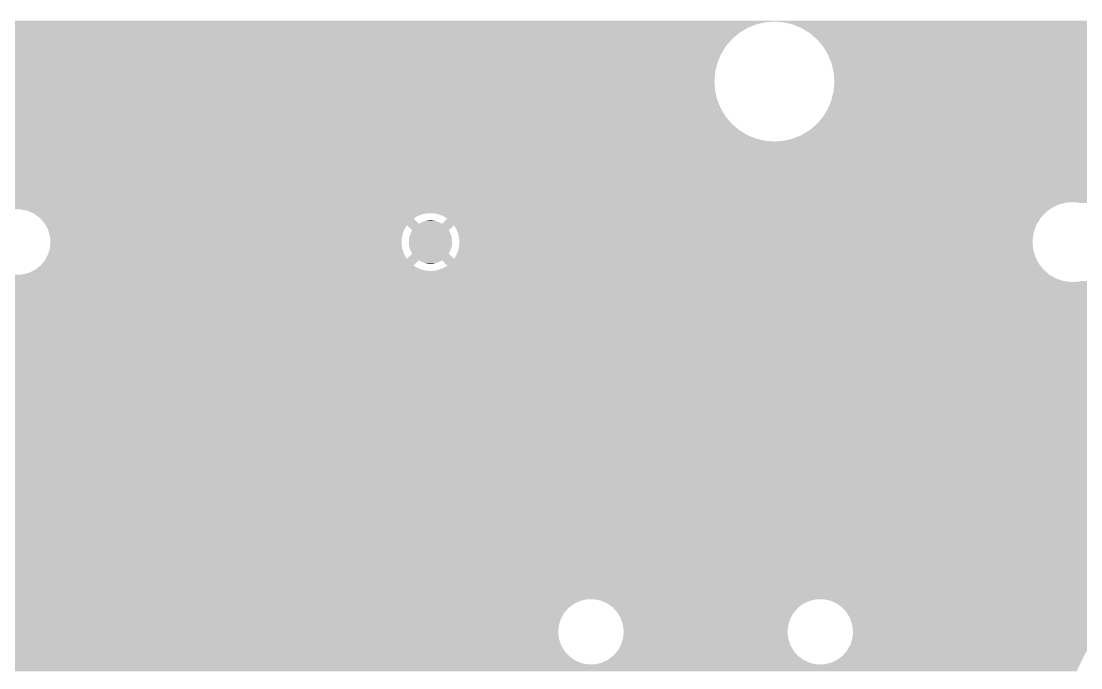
# Model space of a CAD drawing. Extents: x 295 to 953, y 10 to 290.
# Drawn here: x 649.71 to 681.99, y 181.48 to 201.18 of the extents above; entities that cross this region are included whole.
import ezdxf

# ---------------------------------------------------------------- set-up
doc = ezdxf.new("R2010")
doc.units = 0
doc.header["$LTSCALE"] = 5
doc.header["$MEASUREMENT"] = 0
doc.layers.add('PWR1', color=7, linetype='CONTINUOUS')

msp = doc.modelspace()

# ---------------------------------------------------------------- linework, layer by layer
at = {"layer": 'PWR1'}
for points in [[(635.076, 201.082), (635.076, 201.141), (672.103, 201.082), (672.355, 201.141)], [(639.738, 201.141), (639.949, 201.144), (672.355, 201.141), (672.371, 201.144)], [(639.949, 201.144), (639.959, 201.147), (672.371, 201.144), (672.382, 201.147)], [(639.959, 201.147), (640.047, 201.167), (672.382, 201.147), (672.667, 201.167)], [(640.047, 201.167), (640.154, 201.192), (735.38, 201.167), (735.38, 201.192)], [(672.951, 201.143), (672.667, 201.167), (735.38, 201.143), (735.38, 201.167)], [(673.228, 201.075), (672.951, 201.143), (735.38, 201.075), (735.38, 201.143)], [(635.076, 200.975), (635.076, 201.082), (671.839, 200.975), (672.103, 201.082)], [(635.076, 200.828), (635.076, 200.975), (671.594, 200.828), (671.839, 200.975)], [(635.076, 200.644), (635.076, 200.828), (671.375, 200.644), (671.594, 200.828)], [(673.331, 201.032), (673.228, 201.075), (735.38, 201.032), (735.38, 201.075)], [(673.34, 201.028), (673.331, 201.032), (725.618, 201.028), (725.829, 201.032)], [(673.454, 200.98), (673.34, 201.028), (725.413, 200.98), (725.618, 201.028)], [(673.492, 200.965), (673.454, 200.98), (725.379, 200.965), (725.413, 200.98)], [(673.612, 200.89), (673.492, 200.965), (725.222, 200.89), (725.379, 200.965)], [(673.735, 200.814), (673.612, 200.89), (725.123, 200.814), (725.222, 200.89)], [(673.795, 200.762), (673.735, 200.814), (725.055, 200.762), (725.123, 200.814)], [(635.076, 200.429), (635.076, 200.644), (671.188, 200.429), (671.375, 200.644)], [(673.951, 200.628), (673.795, 200.762), (724.94, 200.628), (725.055, 200.762)], [(673.974, 200.602), (673.951, 200.628), (724.918, 200.602), (724.94, 200.628)], [(674.131, 200.416), (673.974, 200.602), (724.818, 200.416), (724.918, 200.602)], [(635.076, 200.187), (635.076, 200.429), (671.036, 200.187), (671.188, 200.429)], [(635.076, 199.924), (635.076, 200.187), (670.924, 199.924), (671.036, 200.187)], [(674.136, 200.41), (674.131, 200.416), (724.816, 200.41), (724.818, 200.416)], [(674.256, 200.214), (674.136, 200.41), (724.759, 200.214), (724.816, 200.41)], [(674.285, 200.167), (674.256, 200.214), (724.755, 200.167), (724.759, 200.214)], [(674.338, 200.039), (674.285, 200.167), (724.744, 200.039), (724.755, 200.167)], [(635.076, 199.647), (635.076, 199.924), (670.854, 199.647), (670.924, 199.924)], [(674.394, 199.903), (674.338, 200.039), (724.758, 199.903), (724.744, 200.039)], [(674.411, 199.829), (674.394, 199.903), (724.766, 199.829), (724.758, 199.903)], [(674.459, 199.629), (674.411, 199.829), (724.832, 199.629), (724.766, 199.829)], [(635.076, 199.34), (635.076, 199.647), (670.828, 199.34), (670.854, 199.647)], [(674.46, 199.625), (674.459, 199.629), (724.834, 199.625), (724.832, 199.629)], [(674.474, 199.447), (674.46, 199.625), (724.938, 199.447), (724.834, 199.625)], [(635.076, 199.055), (635.076, 199.34), (670.85, 199.055), (670.828, 199.34)], [(674.461, 199.086), (674.468, 199.169), (725.446, 199.086), (725.253, 199.169)], [(674.468, 199.169), (674.478, 199.291), (725.253, 199.169), (725.081, 199.291)], [(674.482, 199.34), (674.474, 199.447), (725.036, 199.34), (724.938, 199.447)], [(674.478, 199.291), (674.482, 199.34), (725.081, 199.291), (725.036, 199.34)], [(635.076, 198.937), (635.076, 199.055), (670.878, 198.937), (670.85, 199.055)], [(647.105, 198.896), (646.898, 198.937), (670.888, 198.896), (670.878, 198.937)], [(647.299, 198.813), (647.105, 198.896), (670.908, 198.813), (670.888, 198.896)], [(674.386, 198.756), (674.456, 199.033), (735.38, 198.756), (735.38, 199.033)], [(674.456, 199.033), (674.457, 199.045), (735.38, 199.033), (735.38, 199.045)], [(674.457, 199.045), (674.461, 199.086), (725.653, 199.045), (725.446, 199.086)], [(647.348, 198.778), (647.299, 198.813), (670.917, 198.778), (670.908, 198.813)], [(647.471, 198.691), (647.348, 198.778), (670.952, 198.691), (670.917, 198.778)], [(647.613, 198.535), (647.471, 198.691), (671.017, 198.535), (670.952, 198.691)], [(647.626, 198.514), (647.613, 198.535), (671.025, 198.514), (671.017, 198.535)], [(647.72, 198.353), (647.626, 198.514), (671.123, 198.353), (671.025, 198.514)], [(674.274, 198.493), (674.386, 198.756), (735.38, 198.493), (735.38, 198.756)], [(647.747, 198.27), (647.72, 198.353), (671.174, 198.27), (671.123, 198.353)], [(647.786, 198.153), (647.747, 198.27), (671.273, 198.153), (671.174, 198.27)], [(673.935, 198.036), (674.122, 198.251), (735.38, 198.036), (735.38, 198.251)], [(674.122, 198.251), (674.274, 198.493), (735.38, 198.251), (735.38, 198.493)], [(647.796, 198.052), (647.786, 198.153), (671.359, 198.052), (671.273, 198.153)], [(647.808, 197.943), (647.796, 198.052), (671.486, 197.943), (671.359, 198.052)], [(647.801, 197.866), (647.808, 197.943), (671.575, 197.866), (671.486, 197.943)], [(673.716, 197.852), (673.935, 198.036), (735.38, 197.852), (735.38, 198.036)], [(647.718, 197.537), (647.734, 197.566), (672.359, 197.537), (672.243, 197.566)], [(647.734, 197.566), (647.745, 197.605), (672.243, 197.566), (672.082, 197.605)], [(647.745, 197.605), (647.777, 197.716), (672.082, 197.605), (671.818, 197.716)], [(647.777, 197.716), (647.793, 197.768), (671.818, 197.716), (671.734, 197.768)], [(647.793, 197.768), (647.801, 197.866), (671.734, 197.768), (671.575, 197.866)], [(672.928, 197.533), (673.207, 197.598), (735.38, 197.533), (735.38, 197.598)], [(673.207, 197.598), (673.471, 197.705), (735.38, 197.598), (735.38, 197.705)], [(673.471, 197.705), (673.716, 197.852), (735.38, 197.705), (735.38, 197.852)], [(647.497, 197.219), (647.634, 197.38), (735.38, 197.219), (735.38, 197.38)], [(647.634, 197.38), (647.705, 197.513), (735.38, 197.38), (735.38, 197.513)], [(647.705, 197.513), (647.718, 197.537), (672.644, 197.513), (672.359, 197.537)], [(672.644, 197.513), (672.928, 197.533), (735.38, 197.513), (735.38, 197.533)], [(635.076, 196.146), (635.076, 196.95), (735.38, 196.146), (735.38, 196.95)], [(646.723, 196.95), (646.934, 196.953), (735.38, 196.95), (735.38, 196.953)], [(646.934, 196.953), (647.139, 197.001), (735.38, 196.953), (735.38, 197.001)], [(647.139, 197.001), (647.33, 197.091), (735.38, 197.001), (735.38, 197.091)], [(647.33, 197.091), (647.497, 197.219), (735.38, 197.091), (735.38, 197.219)], [(635.076, 196.115), (635.076, 196.146), (734.572, 196.115), (734.78, 196.146)], [(635.076, 196.041), (635.076, 196.115), (734.374, 196.041), (734.572, 196.115)], [(635.076, 196.029), (635.076, 196.041), (734.356, 196.029), (734.374, 196.041)], [(635.076, 196.025), (635.076, 196.029), (731.946, 196.025), (732.008, 196.029)], [(635.076, 196.017), (635.076, 196.025), (731.883, 196.017), (731.946, 196.025)], [(635.076, 196.005), (635.076, 196.017), (731.822, 196.005), (731.883, 196.017)], [(635.076, 195.988), (635.076, 196.005), (731.762, 195.988), (731.822, 196.005)], [(635.076, 195.967), (635.076, 195.988), (731.703, 195.967), (731.762, 195.988)], [(635.076, 195.942), (635.076, 195.967), (731.645, 195.942), (731.703, 195.967)], [(635.076, 195.913), (635.076, 195.942), (731.59, 195.913), (731.645, 195.942)], [(635.076, 195.879), (635.076, 195.913), (731.536, 195.879), (731.59, 195.913)], [(635.076, 195.866), (635.076, 195.879), (731.517, 195.866), (731.536, 195.879)], [(635.076, 195.707), (635.076, 195.866), (731.675, 195.707), (731.517, 195.866)], [(635.076, 195.668), (635.076, 195.707), (733.976, 195.668), (734.001, 195.707)], [(635.076, 195.654), (635.076, 195.668), (681.549, 195.654), (681.781, 195.668)], [(635.076, 195.597), (635.076, 195.654), (681.323, 195.597), (681.549, 195.654)], [(681.882, 195.654), (681.781, 195.668), (692.725, 195.654), (692.957, 195.668)], [(682.012, 195.637), (681.882, 195.654), (692.656, 195.637), (692.725, 195.654)], [(635.076, 195.497), (635.076, 195.597), (681.112, 195.497), (681.323, 195.597)], [(635.076, 195.444), (635.076, 195.497), (681.04, 195.444), (681.112, 195.497)], [(649.899, 195.404), (649.692, 195.444), (680.984, 195.404), (681.04, 195.444)], [(650.002, 195.359), (649.899, 195.404), (680.924, 195.359), (680.984, 195.404)], [(650.069, 195.33), (650.002, 195.359), (680.898, 195.33), (680.924, 195.359)], [(650.078, 195.327), (650.069, 195.33), (662.096, 195.327), (662.158, 195.33)], [(650.093, 195.32), (650.078, 195.327), (662.044, 195.32), (662.096, 195.327)], [(650.095, 195.319), (650.093, 195.32), (662.033, 195.319), (662.044, 195.32)], [(650.113, 195.306), (650.095, 195.319), (661.972, 195.306), (662.033, 195.319)], [(650.136, 195.29), (650.113, 195.306), (661.912, 195.29), (661.972, 195.306)], [(650.166, 195.268), (650.136, 195.29), (661.853, 195.268), (661.912, 195.29)], [(662.221, 195.33), (662.158, 195.33), (680.897, 195.33), (680.898, 195.33)], [(662.283, 195.324), (662.221, 195.33), (680.892, 195.324), (680.897, 195.33)], [(662.345, 195.315), (662.283, 195.324), (680.883, 195.315), (680.892, 195.324)], [(662.407, 195.3), (662.345, 195.315), (680.87, 195.3), (680.883, 195.315)], [(662.466, 195.282), (662.407, 195.3), (680.853, 195.282), (680.87, 195.3)], [(650.201, 195.243), (650.166, 195.268), (661.795, 195.243), (661.853, 195.268)], [(650.243, 195.214), (650.201, 195.243), (661.74, 195.214), (661.795, 195.243)], [(650.265, 195.198), (650.243, 195.214), (661.714, 195.198), (661.74, 195.214)], [(650.281, 195.181), (650.265, 195.198), (661.686, 195.181), (661.714, 195.198)], [(650.293, 195.167), (650.281, 195.181), (661.667, 195.167), (661.686, 195.181)], [(650.407, 195.043), (650.293, 195.167), (661.791, 195.043), (661.667, 195.167)], [(650.428, 195.008), (650.407, 195.043), (661.825, 195.008), (661.791, 195.043)], [(650.438, 194.99), (650.428, 195.008), (680.643, 194.99), (680.655, 195.008)], [(650.455, 194.962), (650.438, 194.99), (680.633, 194.962), (680.643, 194.99)], [(650.485, 194.909), (650.455, 194.962), (661.426, 194.909), (661.461, 194.962)], [(661.62, 194.803), (661.461, 194.962), (662.735, 194.803), (662.894, 194.962)], [(661.825, 195.008), (661.857, 195.027), (662.53, 195.008), (662.497, 195.027)], [(661.857, 195.027), (661.874, 195.035), (662.497, 195.027), (662.483, 195.035)], [(661.874, 195.035), (661.906, 195.051), (662.483, 195.035), (662.448, 195.051)], [(661.906, 195.051), (661.923, 195.058), (662.448, 195.051), (662.433, 195.058)], [(661.923, 195.058), (661.956, 195.072), (662.433, 195.058), (662.398, 195.072)], [(661.956, 195.072), (661.974, 195.077), (662.398, 195.072), (662.383, 195.077)], [(661.974, 195.077), (662.008, 195.088), (662.383, 195.077), (662.345, 195.088)], [(662.008, 195.088), (662.027, 195.092), (662.345, 195.088), (662.33, 195.092)], [(662.027, 195.092), (662.061, 195.1), (662.33, 195.092), (662.292, 195.1)], [(662.061, 195.1), (662.082, 195.102), (662.292, 195.1), (662.277, 195.102)], [(662.082, 195.102), (662.115, 195.107), (662.277, 195.102), (662.236, 195.107)], [(662.115, 195.107), (662.141, 195.108), (662.236, 195.107), (662.223, 195.108)], [(662.141, 195.108), (662.169, 195.11), (662.223, 195.108), (662.169, 195.11)], [(662.525, 195.259), (662.466, 195.282), (680.832, 195.259), (680.853, 195.282)], [(662.582, 195.232), (662.525, 195.259), (680.807, 195.232), (680.832, 195.259)], [(662.53, 195.008), (662.689, 195.167), (680.655, 195.008), (680.753, 195.167)], [(662.636, 195.202), (662.582, 195.232), (680.779, 195.202), (680.807, 195.232)], [(662.657, 195.188), (662.636, 195.202), (680.766, 195.188), (680.779, 195.202)], [(662.689, 195.167), (662.657, 195.188), (680.753, 195.167), (680.766, 195.188)], [(662.918, 194.926), (662.894, 194.962), (680.619, 194.926), (680.633, 194.962)], [(650.514, 194.861), (650.485, 194.909), (661.399, 194.861), (661.426, 194.909)], [(650.516, 194.855), (650.514, 194.861), (661.396, 194.855), (661.399, 194.861)], [(650.534, 194.798), (650.516, 194.855), (661.369, 194.798), (661.396, 194.855)], [(650.554, 194.74), (650.534, 194.798), (661.346, 194.74), (661.369, 194.798)], [(650.573, 194.68), (650.554, 194.74), (661.328, 194.68), (661.346, 194.74)], [(650.58, 194.66), (650.573, 194.68), (661.323, 194.66), (661.328, 194.68)], [(650.584, 194.618), (650.58, 194.66), (661.314, 194.618), (661.323, 194.66)], [(661.539, 194.612), (661.551, 194.656), (662.817, 194.612), (662.804, 194.656)], [(661.551, 194.656), (661.554, 194.664), (662.804, 194.656), (662.801, 194.664)], [(661.554, 194.664), (661.57, 194.706), (662.801, 194.664), (662.785, 194.706)], [(661.57, 194.706), (661.574, 194.714), (662.785, 194.706), (662.782, 194.714)], [(661.574, 194.714), (661.593, 194.756), (662.782, 194.714), (662.762, 194.756)], [(661.593, 194.756), (661.597, 194.763), (662.762, 194.756), (662.758, 194.763)], [(661.597, 194.763), (661.62, 194.803), (662.758, 194.763), (662.735, 194.803)], [(662.95, 194.872), (662.918, 194.926), (680.598, 194.872), (680.619, 194.926)], [(662.978, 194.816), (662.95, 194.872), (680.577, 194.816), (680.598, 194.872)], [(662.996, 194.772), (662.978, 194.816), (680.561, 194.772), (680.577, 194.816)], [(663.002, 194.758), (662.996, 194.772), (680.558, 194.758), (680.561, 194.772)], [(663.022, 194.698), (663.002, 194.758), (680.548, 194.698), (680.558, 194.758)], [(663.038, 194.637), (663.022, 194.698), (680.537, 194.637), (680.548, 194.698)], [(650.591, 194.557), (650.584, 194.618), (661.304, 194.557), (661.314, 194.618)], [(650.589, 194.307), (650.595, 194.369), (661.309, 194.307), (661.301, 194.369)], [(650.597, 194.494), (650.591, 194.557), (661.299, 194.494), (661.304, 194.557)], [(650.595, 194.369), (650.6, 194.431), (661.301, 194.369), (661.298, 194.431)], [(650.602, 194.451), (650.597, 194.494), (661.298, 194.451), (661.299, 194.494)], [(650.6, 194.431), (650.602, 194.451), (661.298, 194.431), (661.298, 194.451)], [(661.518, 194.451), (661.52, 194.496), (662.837, 194.451), (662.835, 194.496)], [(661.52, 194.405), (661.518, 194.451), (662.835, 194.405), (662.837, 194.451)], [(661.52, 194.496), (661.521, 194.505), (662.835, 194.496), (662.835, 194.505)], [(661.52, 194.396), (661.52, 194.405), (662.834, 194.396), (662.835, 194.405)], [(661.526, 194.351), (661.52, 194.396), (662.829, 194.351), (662.834, 194.396)], [(661.521, 194.505), (661.526, 194.55), (662.835, 194.505), (662.829, 194.55)], [(661.526, 194.55), (661.527, 194.559), (662.829, 194.55), (662.828, 194.559)], [(661.527, 194.342), (661.526, 194.351), (662.828, 194.342), (662.829, 194.351)], [(661.527, 194.559), (661.536, 194.603), (662.828, 194.559), (662.819, 194.603)], [(661.536, 194.298), (661.527, 194.342), (662.819, 194.298), (662.828, 194.342)], [(661.536, 194.603), (661.539, 194.612), (662.819, 194.603), (662.817, 194.612)], [(663.049, 194.576), (663.038, 194.637), (680.527, 194.576), (680.537, 194.637)], [(663.041, 194.283), (663.051, 194.345), (680.534, 194.283), (680.528, 194.345)], [(663.052, 194.542), (663.049, 194.576), (680.521, 194.542), (680.527, 194.576)], [(663.051, 194.345), (663.057, 194.407), (680.528, 194.345), (680.522, 194.407)], [(663.055, 194.513), (663.052, 194.542), (680.52, 194.513), (680.521, 194.542)], [(663.058, 194.451), (663.055, 194.513), (680.517, 194.451), (680.52, 194.513)], [(663.057, 194.407), (663.058, 194.451), (680.522, 194.407), (680.517, 194.451)], [(650.467, 193.959), (650.495, 194.013), (661.447, 193.959), (661.414, 194.013)], [(650.495, 194.013), (650.525, 194.068), (661.414, 194.013), (661.385, 194.068)], [(650.525, 194.068), (650.528, 194.073), (661.385, 194.068), (661.383, 194.073)], [(650.528, 194.073), (650.543, 194.126), (661.383, 194.073), (661.36, 194.126)], [(650.543, 194.126), (650.56, 194.185), (661.36, 194.126), (661.339, 194.185)], [(650.56, 194.185), (650.578, 194.245), (661.339, 194.185), (661.322, 194.245)], [(650.578, 194.245), (650.587, 194.276), (661.322, 194.245), (661.316, 194.276)], [(650.587, 194.276), (650.589, 194.307), (661.316, 194.276), (661.309, 194.307)], [(661.461, 193.94), (661.62, 194.098), (662.894, 193.94), (662.735, 194.098)], [(661.538, 194.289), (661.536, 194.298), (662.817, 194.289), (662.819, 194.298)], [(661.551, 194.246), (661.538, 194.289), (662.804, 194.246), (662.817, 194.289)], [(661.554, 194.237), (661.551, 194.246), (662.801, 194.237), (662.804, 194.246)], [(661.57, 194.195), (661.554, 194.237), (662.785, 194.195), (662.801, 194.237)], [(661.573, 194.187), (661.57, 194.195), (662.781, 194.187), (662.785, 194.195)], [(661.593, 194.146), (661.573, 194.187), (662.762, 194.146), (662.781, 194.187)], [(661.597, 194.138), (661.593, 194.146), (662.758, 194.138), (662.762, 194.146)], [(661.62, 194.099), (661.597, 194.138), (662.735, 194.099), (662.758, 194.138)], [(661.62, 194.098), (661.62, 194.099), (662.735, 194.098), (662.735, 194.099)], [(662.929, 193.992), (662.93, 193.995), (680.607, 193.992), (680.606, 193.995)], [(662.93, 193.995), (662.959, 194.047), (680.606, 193.995), (680.591, 194.047)], [(662.959, 194.047), (662.986, 194.103), (680.591, 194.047), (680.574, 194.103)], [(662.986, 194.103), (663.009, 194.162), (680.574, 194.103), (680.556, 194.162)], [(663.009, 194.162), (663.026, 194.219), (680.556, 194.162), (680.54, 194.219)], [(663.026, 194.219), (663.027, 194.222), (680.54, 194.219), (680.539, 194.222)], [(663.027, 194.222), (663.041, 194.283), (680.539, 194.222), (680.534, 194.283)], [(650.215, 193.669), (650.255, 193.7), (661.773, 193.669), (661.719, 193.7)], [(650.255, 193.7), (650.291, 193.727), (661.719, 193.7), (661.677, 193.727)], [(650.291, 193.727), (650.297, 193.734), (661.677, 193.727), (661.667, 193.734)], [(650.297, 193.734), (650.428, 193.887), (661.667, 193.734), (661.82, 193.887)], [(650.428, 193.887), (650.431, 193.893), (661.82, 193.887), (661.825, 193.893)], [(650.431, 193.893), (650.456, 193.94), (680.659, 193.893), (680.635, 193.94)], [(650.456, 193.94), (650.467, 193.959), (661.461, 193.94), (661.447, 193.959)], [(661.858, 193.874), (661.825, 193.893), (662.498, 193.874), (662.53, 193.893)], [(661.873, 193.866), (661.858, 193.874), (662.481, 193.866), (662.498, 193.874)], [(661.907, 193.85), (661.873, 193.866), (662.449, 193.85), (662.481, 193.866)], [(661.922, 193.843), (661.907, 193.85), (662.432, 193.843), (662.449, 193.85)], [(661.957, 193.83), (661.922, 193.843), (662.399, 193.83), (662.432, 193.843)], [(661.973, 193.824), (661.957, 193.83), (662.381, 193.824), (662.399, 193.83)], [(662.01, 193.813), (661.973, 193.824), (662.347, 193.813), (662.381, 193.824)], [(662.025, 193.809), (662.01, 193.813), (662.328, 193.809), (662.347, 193.813)], [(662.063, 193.802), (662.025, 193.809), (662.294, 193.802), (662.328, 193.809)], [(662.078, 193.799), (662.063, 193.802), (662.273, 193.799), (662.294, 193.802)], [(662.119, 193.794), (662.078, 193.799), (662.24, 193.794), (662.273, 193.799)], [(662.132, 193.793), (662.119, 193.794), (662.214, 193.793), (662.24, 193.794)], [(662.186, 193.791), (662.132, 193.793), (662.186, 193.791), (662.214, 193.793)], [(662.634, 193.788), (662.53, 193.893), (680.713, 193.788), (680.659, 193.893)], [(662.56, 193.658), (662.615, 193.687), (680.817, 193.658), (680.793, 193.687)], [(662.615, 193.687), (662.669, 193.72), (680.793, 193.687), (680.767, 193.72)], [(662.689, 193.734), (662.634, 193.788), (680.756, 193.734), (680.713, 193.788)], [(662.669, 193.72), (662.689, 193.734), (680.767, 193.72), (680.756, 193.734)], [(662.894, 193.94), (662.929, 193.992), (680.635, 193.94), (680.607, 193.992)], [(643.396, 193.339), (643.401, 193.348), (681.238, 193.339), (681.221, 193.348)], [(643.401, 193.348), (643.428, 193.405), (681.221, 193.348), (681.122, 193.405)], [(643.428, 193.405), (643.447, 193.454), (681.122, 193.405), (681.035, 193.454)], [(643.447, 193.454), (643.448, 193.457), (681.035, 193.454), (681.032, 193.457)], [(649.517, 193.457), (649.728, 193.461), (681.032, 193.457), (681.027, 193.461)], [(649.728, 193.461), (649.933, 193.509), (681.027, 193.461), (680.971, 193.509)], [(649.933, 193.509), (650.064, 193.571), (680.971, 193.509), (680.899, 193.571)], [(650.064, 193.571), (650.066, 193.572), (662.197, 193.571), (662.134, 193.572)], [(650.066, 193.572), (650.077, 193.577), (662.134, 193.572), (662.072, 193.577)], [(650.077, 193.577), (650.098, 193.587), (662.072, 193.577), (662.01, 193.587)], [(650.098, 193.587), (650.124, 193.599), (662.01, 193.587), (661.957, 193.599)], [(650.124, 193.599), (650.126, 193.601), (661.957, 193.599), (661.949, 193.601)], [(650.126, 193.601), (650.15, 193.619), (661.949, 193.601), (661.889, 193.619)], [(650.15, 193.619), (650.18, 193.642), (661.889, 193.619), (661.83, 193.642)], [(650.18, 193.642), (650.215, 193.669), (661.83, 193.642), (661.773, 193.669)], [(662.197, 193.571), (662.259, 193.574), (680.899, 193.571), (680.895, 193.574)], [(662.259, 193.574), (662.322, 193.582), (680.895, 193.574), (680.885, 193.582)], [(662.322, 193.582), (662.383, 193.595), (680.885, 193.582), (680.871, 193.595)], [(662.383, 193.595), (662.422, 193.606), (680.871, 193.595), (680.858, 193.606)], [(662.422, 193.606), (662.444, 193.612), (680.858, 193.606), (680.853, 193.612)], [(662.444, 193.612), (662.503, 193.633), (680.853, 193.612), (680.837, 193.633)], [(662.503, 193.633), (662.56, 193.658), (680.837, 193.633), (680.817, 193.658)], [(640.652, 193.195), (640.673, 193.233), (735.38, 193.195), (735.38, 193.233)], [(640.673, 193.233), (640.677, 193.241), (681.69, 193.233), (681.632, 193.241)], [(643.131, 193.036), (642.972, 193.195), (735.38, 193.036), (735.38, 193.195)], [(643.111, 193.022), (643.131, 193.036), (735.38, 193.022), (735.38, 193.036)], [(643.336, 193.241), (643.351, 193.264), (681.632, 193.241), (681.459, 193.264)], [(643.351, 193.264), (643.371, 193.293), (681.459, 193.264), (681.372, 193.293)], [(643.371, 193.293), (643.396, 193.339), (681.372, 193.293), (681.238, 193.339)], [(681.69, 193.233), (681.922, 193.247), (692.866, 193.233), (692.765, 193.247)], [(681.922, 193.247), (681.991, 193.264), (692.765, 193.247), (692.635, 193.264)], [(635.076, 192.703), (635.076, 192.759), (706.957, 192.703), (707.074, 192.759)], [(635.076, 192.565), (635.076, 192.703), (706.769, 192.565), (706.957, 192.703)], [(639.738, 192.759), (639.949, 192.762), (707.074, 192.759), (707.082, 192.762)], [(639.949, 192.762), (640.122, 192.803), (707.082, 192.762), (707.167, 192.803)], [(640.122, 192.803), (640.154, 192.81), (707.167, 192.803), (707.197, 192.81)], [(640.154, 192.81), (640.26, 192.86), (707.197, 192.81), (707.393, 192.86)], [(640.26, 192.86), (640.285, 192.872), (707.393, 192.86), (707.597, 192.872)], [(642.639, 192.872), (642.669, 192.874), (707.597, 192.872), (707.626, 192.874)], [(642.669, 192.874), (642.701, 192.876), (735.38, 192.874), (735.38, 192.876)], [(642.701, 192.876), (642.764, 192.884), (735.38, 192.876), (735.38, 192.884)], [(642.764, 192.884), (642.825, 192.896), (735.38, 192.884), (735.38, 192.896)], [(642.825, 192.896), (642.886, 192.913), (735.38, 192.896), (735.38, 192.913)], [(642.886, 192.913), (642.945, 192.934), (735.38, 192.913), (735.38, 192.934)], [(642.945, 192.934), (643.002, 192.959), (735.38, 192.934), (735.38, 192.959)], [(643.002, 192.959), (643.057, 192.989), (735.38, 192.959), (735.38, 192.989)], [(643.057, 192.989), (643.111, 193.022), (735.38, 192.989), (735.38, 193.022)], [(635.076, 192.394), (635.076, 192.565), (706.61, 192.394), (706.769, 192.565)], [(635.076, 192.196), (635.076, 192.394), (706.488, 192.196), (706.61, 192.394)], [(635.076, 191.978), (635.076, 192.196), (706.405, 191.978), (706.488, 192.196)], [(635.076, 191.748), (635.076, 191.978), (706.365, 191.748), (706.405, 191.978)], [(635.076, 191.657), (635.076, 191.748), (706.362, 191.657), (706.365, 191.748)], [(635.076, 191.425), (635.076, 191.657), (706.384, 191.425), (706.362, 191.657)], [(635.076, 191.201), (635.076, 191.425), (706.45, 191.201), (706.384, 191.425)], [(635.076, 190.994), (635.076, 191.201), (706.558, 190.994), (706.45, 191.201)], [(635.076, 190.812), (635.076, 190.994), (706.703, 190.812), (706.558, 190.994)], [(635.076, 190.66), (635.076, 190.812), (706.88, 190.66), (706.703, 190.812)], [(635.076, 190.545), (635.076, 190.66), (707.082, 190.545), (706.88, 190.66)], [(635.076, 190.47), (635.076, 190.545), (707.303, 190.47), (707.082, 190.545)], [(635.076, 190.439), (635.076, 190.47), (707.534, 190.439), (707.303, 190.47)], [(635.076, 190.26), (635.076, 190.439), (735.38, 190.26), (735.38, 190.439)], [(635.076, 188.459), (635.076, 190.26), (735.38, 188.459), (735.38, 190.26)], [(635.076, 188.455), (635.076, 188.459), (701.171, 188.455), (701.381, 188.459)], [(635.076, 188.407), (635.076, 188.455), (700.965, 188.407), (701.171, 188.455)], [(635.076, 188.317), (635.076, 188.407), (700.775, 188.317), (700.965, 188.407)], [(635.076, 188.189), (635.076, 188.317), (700.607, 188.189), (700.775, 188.317)], [(635.076, 188.029), (635.076, 188.189), (700.47, 188.029), (700.607, 188.189)], [(635.076, 187.843), (635.076, 188.029), (700.37, 187.843), (700.47, 188.029)], [(635.076, 187.641), (635.076, 187.843), (700.312, 187.641), (700.37, 187.843)], [(635.076, 187.466), (635.076, 187.641), (700.296, 187.466), (700.312, 187.641)], [(635.076, 187.256), (635.076, 187.466), (700.318, 187.256), (700.296, 187.466)], [(635.076, 187.056), (635.076, 187.256), (700.384, 187.056), (700.318, 187.256)], [(635.076, 186.874), (635.076, 187.056), (700.491, 186.874), (700.384, 187.056)], [(635.076, 186.718), (635.076, 186.874), (700.633, 186.718), (700.491, 186.874)], [(635.076, 186.596), (635.076, 186.718), (700.805, 186.596), (700.633, 186.718)], [(635.076, 186.513), (635.076, 186.596), (700.999, 186.513), (700.805, 186.596)], [(635.076, 186.472), (635.076, 186.513), (701.206, 186.472), (700.999, 186.513)], [(635.076, 186.357), (635.076, 186.472), (724.832, 186.357), (724.794, 186.472)], [(635.076, 186.175), (635.076, 186.357), (724.938, 186.175), (724.832, 186.357)], [(635.076, 186.02), (635.076, 186.175), (725.081, 186.02), (724.938, 186.175)], [(635.076, 185.897), (635.076, 186.02), (725.253, 185.897), (725.081, 186.02)], [(635.076, 185.814), (635.076, 185.897), (725.446, 185.814), (725.253, 185.897)], [(635.076, 185.774), (635.076, 185.814), (725.653, 185.774), (725.446, 185.814)], [(635.076, 185.091), (635.076, 185.774), (735.38, 185.091), (735.38, 185.774)], [(635.076, 185.084), (635.076, 185.091), (687.129, 185.084), (687.651, 185.091)], [(635.076, 185.032), (635.076, 185.084), (686.61, 185.032), (687.129, 185.084)], [(635.076, 184.936), (635.076, 185.032), (686.097, 184.936), (686.61, 185.032)], [(635.076, 184.796), (635.076, 184.936), (685.594, 184.796), (686.097, 184.936)], [(635.076, 184.614), (635.076, 184.796), (685.105, 184.614), (685.594, 184.796)], [(635.076, 184.391), (635.076, 184.614), (684.634, 184.391), (685.105, 184.614)], [(635.076, 184.128), (635.076, 184.391), (684.183, 184.128), (684.634, 184.391)], [(635.076, 183.828), (635.076, 184.128), (683.756, 183.828), (684.183, 184.128)], [(635.076, 183.57), (635.076, 183.828), (683.449, 183.57), (683.756, 183.828)], [(635.076, 183.566), (635.076, 183.57), (666.944, 183.566), (667.155, 183.57)], [(635.076, 183.518), (635.076, 183.566), (666.739, 183.518), (666.944, 183.566)], [(635.076, 183.428), (635.076, 183.518), (666.548, 183.428), (666.739, 183.518)], [(635.076, 183.3), (635.076, 183.428), (666.381, 183.3), (666.548, 183.428)], [(667.174, 183.566), (667.155, 183.57), (673.929, 183.566), (674.14, 183.57)], [(667.362, 183.529), (667.174, 183.566), (673.771, 183.529), (673.929, 183.566)], [(667.387, 183.518), (667.362, 183.529), (673.724, 183.518), (673.771, 183.529)], [(667.556, 183.446), (667.387, 183.518), (673.571, 183.446), (673.724, 183.518)], [(667.581, 183.428), (667.556, 183.446), (673.533, 183.428), (673.571, 183.446)], [(667.727, 183.324), (667.581, 183.428), (673.397, 183.324), (673.533, 183.428)], [(674.347, 183.529), (674.14, 183.57), (683.401, 183.529), (683.449, 183.57)], [(674.434, 183.492), (674.347, 183.529), (683.357, 183.492), (683.401, 183.529)], [(674.541, 183.446), (674.434, 183.492), (683.311, 183.446), (683.357, 183.492)], [(674.712, 183.324), (674.541, 183.446), (683.188, 183.324), (683.311, 183.446)], [(635.076, 183.139), (635.076, 183.3), (666.244, 183.139), (666.381, 183.3)], [(635.076, 182.954), (635.076, 183.139), (666.144, 182.954), (666.244, 183.139)], [(667.749, 183.3), (667.727, 183.324), (673.366, 183.3), (673.397, 183.324)], [(667.87, 183.168), (667.749, 183.3), (673.253, 183.168), (673.366, 183.3)], [(667.887, 183.139), (667.87, 183.168), (673.229, 183.139), (673.253, 183.168)], [(667.976, 182.986), (667.887, 183.139), (673.146, 182.986), (673.229, 183.139)], [(674.855, 183.168), (674.712, 183.324), (683.033, 183.168), (683.188, 183.324)], [(674.881, 183.123), (674.855, 183.168), (682.988, 183.123), (683.033, 183.168)], [(674.961, 182.986), (674.881, 183.123), (682.872, 182.986), (682.988, 183.123)], [(635.076, 182.751), (635.076, 182.954), (666.085, 182.751), (666.144, 182.954)], [(635.076, 182.576), (635.076, 182.751), (666.07, 182.576), (666.085, 182.751)], [(667.987, 182.954), (667.976, 182.986), (673.129, 182.954), (673.146, 182.986)], [(668.042, 182.786), (667.987, 182.954), (673.08, 182.786), (673.129, 182.954)], [(668.046, 182.751), (668.042, 182.786), (673.07, 182.751), (673.08, 182.786)], [(668.065, 182.576), (668.046, 182.751), (673.055, 182.576), (673.07, 182.751)], [(675.027, 182.786), (674.961, 182.986), (682.703, 182.786), (682.872, 182.986)], [(675.034, 182.724), (675.027, 182.786), (682.651, 182.724), (682.703, 182.786)], [(675.05, 182.576), (675.034, 182.724), (682.547, 182.576), (682.651, 182.724)], [(635.076, 182.366), (635.076, 182.576), (666.092, 182.366), (666.07, 182.576)], [(668.039, 182.366), (668.049, 182.401), (673.077, 182.366), (673.073, 182.401)], [(668.049, 182.401), (668.065, 182.576), (673.073, 182.401), (673.055, 182.576)], [(675.004, 182.298), (675.034, 182.401), (682.35, 182.298), (682.423, 182.401)], [(675.034, 182.401), (675.05, 182.576), (682.423, 182.401), (682.547, 182.576)], [(635.076, 182.166), (635.076, 182.366), (666.158, 182.166), (666.092, 182.366)], [(635.076, 181.984), (635.076, 182.166), (666.264, 181.984), (666.158, 182.166)], [(667.89, 182.013), (667.973, 182.166), (673.232, 182.013), (673.143, 182.166)], [(667.973, 182.166), (667.99, 182.199), (673.143, 182.166), (673.132, 182.199)], [(667.99, 182.199), (668.039, 182.366), (673.132, 182.199), (673.077, 182.366)], [(674.875, 182.013), (674.975, 182.199), (682.184, 182.013), (682.292, 182.199)], [(674.975, 182.199), (675.004, 182.298), (682.292, 182.199), (682.35, 182.298)], [(635.076, 181.829), (635.076, 181.984), (666.407, 181.829), (666.264, 181.984)], [(635.076, 181.706), (635.076, 181.829), (666.579, 181.706), (666.407, 181.829)], [(667.586, 181.724), (667.722, 181.829), (673.538, 181.724), (673.392, 181.829)], [(667.722, 181.829), (667.754, 181.852), (673.392, 181.829), (673.37, 181.852)], [(667.754, 181.852), (667.866, 181.984), (673.37, 181.852), (673.249, 181.984)], [(667.866, 181.984), (667.89, 182.013), (673.249, 181.984), (673.232, 182.013)], [(674.571, 181.724), (674.732, 181.847), (682.029, 181.724), (682.087, 181.847)], [(674.732, 181.847), (674.739, 181.852), (682.087, 181.847), (682.09, 181.852)], [(674.739, 181.852), (674.875, 182.013), (682.09, 181.852), (682.184, 182.013)], [(635.076, 181.623), (635.076, 181.706), (666.772, 181.623), (666.579, 181.706)], [(635.076, 181.583), (635.076, 181.623), (666.979, 181.583), (666.772, 181.623)], [(635.076, 181.376), (635.076, 181.583), (681.863, 181.376), (681.961, 181.583)], [(666.979, 181.583), (667.19, 181.586), (673.964, 181.583), (673.945, 181.586)], [(667.19, 181.586), (667.348, 181.623), (673.945, 181.586), (673.757, 181.623)], [(667.348, 181.623), (667.395, 181.634), (673.757, 181.623), (673.732, 181.634)], [(667.395, 181.634), (667.548, 181.706), (673.732, 181.634), (673.564, 181.706)], [(667.548, 181.706), (667.586, 181.724), (673.564, 181.706), (673.538, 181.724)], [(673.964, 181.583), (674.175, 181.586), (681.961, 181.583), (681.963, 181.586)], [(674.175, 181.586), (674.38, 181.634), (681.963, 181.586), (681.986, 181.634)], [(674.38, 181.634), (674.571, 181.724), (681.986, 181.634), (682.029, 181.724)]]:
    msp.add_solid(points, dxfattribs=at)

doc.saveas('drawing.dxf')
